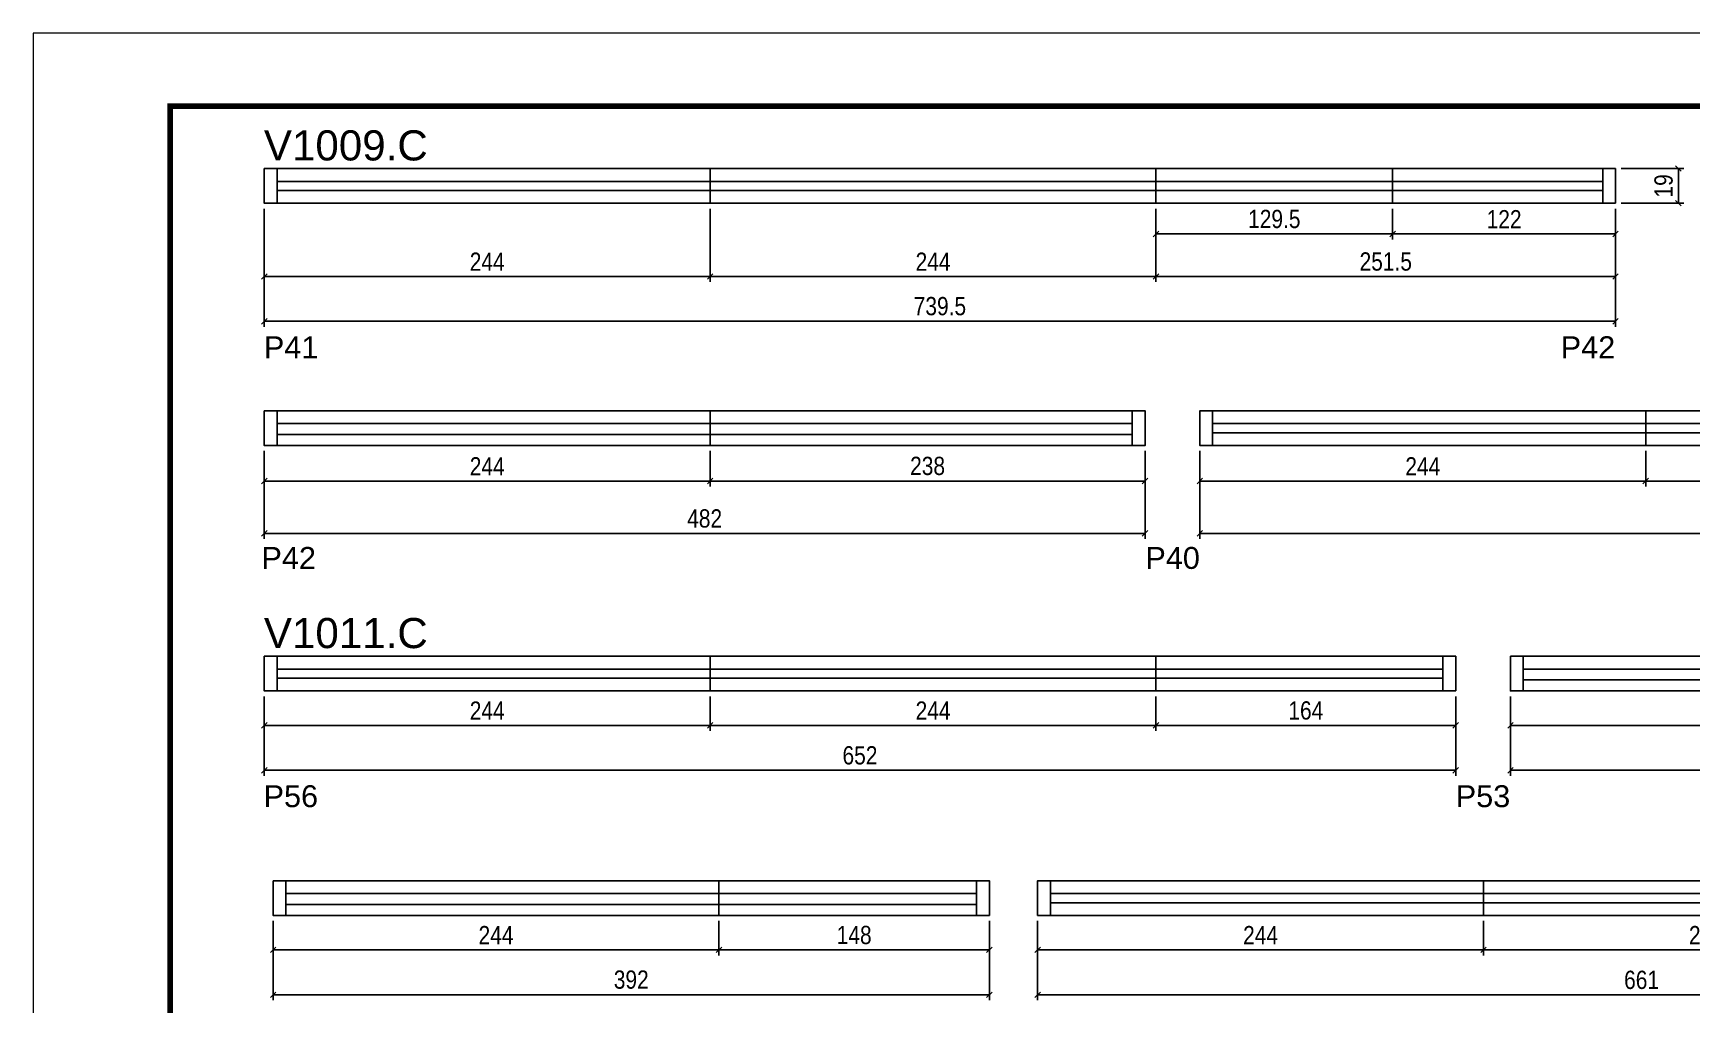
# Model space of a CAD drawing. Extents: x 1959 to 8212, y 239 to 4735.
# Drawn here: x 5142 to 6050, y 3055 to 3587 of the extents above; entities that cross this region are included whole.
import ezdxf

# ---------------------------------------------------------------- set-up
doc = ezdxf.new("R2010")
doc.units = 0
doc.linetypes.add('DASHED', pattern=[0.75, 0.5, -0.25])
for name, color, linetype in [('5', 5, 'Continuous'), ('COTA', 241, 'Continuous'), ('NOMENCLATURA', 7, 'Continuous'), ('Painéis', 200, 'Continuous'), ('SARR_2.2x7', 40, 'Continuous')]:
    doc.layers.add(name, color=color, linetype=linetype)
doc.layers.add('Folhas', color=255, linetype='Continuous', lineweight=9)
doc.layers.add('SARRAFO DE PRESSAO', color=251, linetype='DASHED', lineweight=9)
doc.styles.add('COTA TECNICA', font='techl___.ttf', dxfattribs={"height": 10})
doc.styles.add('COTA TECNICA-50', font='techl___.ttf', dxfattribs={"height": 10})
doc.styles.get("Standard").update_dxf_attribs({"font": 'arial.ttf'})
doc.dimstyles.new('COTA PAINEL-50', dxfattribs={"dimtxt": 10, "dimasz": 3, "dimexe": 3, "dimexo": 3, "dimgap": 3, "dimtad": 1, "dimdec": 1, "dimzin": 12, "dimdsep": 46, "dimtxsty": 'COTA TECNICA-50', "dimblk1": 'OBLIQUE', "dimblk2": 'OBLIQUE', "dimsah": 1, "dimcen": 0.9, "dimclrd": 4, "dimclre": 4, "dimclrt": 240, "dimadec": 1, "dimazin": 3, "dimtfac": 1, "dimtdec": 1, "dimtmove": 0, "dimatfit": 3, "dimfxl": 1, "dimtolj": 1, "dimtzin": 12, "dimarcsym": 0})
doc.dimstyles.new('PAINEL', dxfattribs={"dimtxt": 10, "dimasz": 3, "dimexe": 3, "dimexo": 3, "dimgap": 3, "dimtad": 1, "dimdec": 1, "dimzin": 12, "dimdsep": 46, "dimtxsty": 'COTA TECNICA', "dimblk1": 'OBLIQUE', "dimblk2": 'OBLIQUE', "dimsah": 1, "dimcen": 0.9, "dimclrd": 4, "dimclre": 4, "dimclrt": 240, "dimadec": 1, "dimazin": 3, "dimtfac": 1, "dimtdec": 1, "dimtmove": 0, "dimatfit": 3, "dimfxl": 1, "dimtolj": 1, "dimtzin": 12, "dimarcsym": 0})

# ---------------------------------------------------------------- blocks, each defined once
blk = doc.blocks.new('9999999999')
at = {"layer": 'Folhas'}
blk.add_lwpolyline([(98138.98, 34190.21), (99623.98, 34190.21), (99623.98, 35240.21), (98138.98, 35240.21)], close=True, dxfattribs=at)
at = {"layer": 'Folhas', "color": 30, "const_width": 3}
blk.add_lwpolyline([(98213.98, 34230.21), (99583.98, 34230.21), (99583.98, 35200.21), (98213.98, 35200.21)], close=True, dxfattribs=at)
blk = doc.blocks.new('_Oblique')
at = {"color": 0, "linetype": 'ByBlock', "lineweight": -2}
blk.add_line((-0.5, -0.5), (0.5, 0.5), dxfattribs=at)
blk = doc.blocks.new('*D38')
at = {"layer": 'COTA', "color": 4, "linetype": 'ByBlock', "lineweight": -2, "transparency": 16777216}
for p, q in [((5268.73, 3490.51), (5268.73, 3450.45)), ((5512.73, 3490.51), (5512.73, 3450.45)), ((5268.73, 3453.45), (5512.73, 3453.45))]:
    blk.add_line(p, q, dxfattribs=at)
at = {"layer": 'Defpoints', "color": 0, "linetype": 'ByBlock', "transparency": 16777216}
for p in [(5268.73, 3493.51), (5512.73, 3493.51), (5512.73, 3453.45)]:
    blk.add_point(p, dxfattribs=at)
at = {"layer": 'COTA', "color": 4, "linetype": 'ByBlock', "lineweight": -2, "transparency": 16777216, "xscale": 3, "yscale": 3, "zscale": 3, "rotation": 180}
blk.add_blockref('_Oblique', (5268.73, 3453.45), dxfattribs=at)
at = {"layer": 'COTA', "color": 4, "linetype": 'ByBlock', "lineweight": -2, "transparency": 16777216, "xscale": 3, "yscale": 3, "zscale": 3}
blk.add_blockref('_Oblique', (5512.73, 3453.45), dxfattribs=at)
at = {"layer": 'COTA', "color": 240, "linetype": 'ByBlock', "transparency": 16777216, "insert": (5390.73, 3461.52), "char_height": 10, "attachment_point": 5, "style": 'COTA TECNICA-50'}
blk.add_mtext('\\A1;244', dxfattribs=at)
blk = doc.blocks.new('*D39')
at = {"layer": 'COTA', "color": 4, "linetype": 'ByBlock', "lineweight": -2, "transparency": 16777216}
for p, q in [((5512.73, 3490.51), (5512.73, 3450.45)), ((5756.73, 3490.51), (5756.73, 3450.45)), ((5512.73, 3453.45), (5756.73, 3453.45))]:
    blk.add_line(p, q, dxfattribs=at)
at = {"layer": 'Defpoints', "color": 0, "linetype": 'ByBlock', "transparency": 16777216}
for p in [(5512.73, 3493.51), (5756.73, 3493.51), (5756.73, 3453.45)]:
    blk.add_point(p, dxfattribs=at)
at = {"layer": 'COTA', "color": 4, "linetype": 'ByBlock', "lineweight": -2, "transparency": 16777216, "xscale": 3, "yscale": 3, "zscale": 3, "rotation": 180}
blk.add_blockref('_Oblique', (5512.73, 3453.45), dxfattribs=at)
at = {"layer": 'COTA', "color": 4, "linetype": 'ByBlock', "lineweight": -2, "transparency": 16777216, "xscale": 3, "yscale": 3, "zscale": 3}
blk.add_blockref('_Oblique', (5756.73, 3453.45), dxfattribs=at)
at = {"layer": 'COTA', "color": 240, "linetype": 'ByBlock', "transparency": 16777216, "insert": (5634.73, 3461.52), "char_height": 10, "attachment_point": 5, "style": 'COTA TECNICA-50'}
blk.add_mtext('\\A1;244', dxfattribs=at)
blk = doc.blocks.new('*D40')
at = {"layer": 'COTA', "color": 4, "lineweight": -2, "transparency": 16777216}
for p, q in [((5268.73, 3490.51), (5268.73, 3425.87)), ((6008.23, 3490.51), (6008.23, 3425.87)), ((6008.23, 3428.87), (5268.73, 3428.87))]:
    blk.add_line(p, q, dxfattribs=at)
at = {"layer": 'Defpoints', "color": 0, "transparency": 16777216}
for p in [(5268.73, 3493.51), (6008.23, 3493.51), (5268.73, 3428.87)]:
    blk.add_point(p, dxfattribs=at)
at = {"layer": 'COTA', "color": 4, "lineweight": -2, "transparency": 16777216, "xscale": 3, "yscale": 3, "zscale": 3, "rotation": 180}
blk.add_blockref('_Oblique', (5268.73, 3428.87), dxfattribs=at)
at = {"layer": 'COTA', "color": 4, "lineweight": -2, "transparency": 16777216, "xscale": 3, "yscale": 3, "zscale": 3}
blk.add_blockref('_Oblique', (6008.23, 3428.87), dxfattribs=at)
at = {"layer": 'COTA', "color": 240, "transparency": 16777216, "insert": (5638.48, 3437.12), "char_height": 10, "attachment_point": 5, "style": 'COTA TECNICA'}
blk.add_mtext('\\A1;739.5', dxfattribs=at)
blk = doc.blocks.new('*D41')
at = {"layer": 'COTA', "color": 4, "lineweight": -2, "transparency": 16777216}
for p, q in [((5756.73, 3490.51), (5756.73, 3450.45)), ((6008.23, 3490.51), (6008.23, 3450.45)), ((5756.73, 3453.45), (6008.23, 3453.45))]:
    blk.add_line(p, q, dxfattribs=at)
at = {"layer": 'Defpoints', "color": 0, "transparency": 16777216}
for p in [(5756.73, 3493.51), (6008.23, 3493.51), (6008.23, 3453.45)]:
    blk.add_point(p, dxfattribs=at)
at = {"layer": 'COTA', "color": 4, "lineweight": -2, "transparency": 16777216, "xscale": 3, "yscale": 3, "zscale": 3, "rotation": 180}
blk.add_blockref('_Oblique', (5756.73, 3453.45), dxfattribs=at)
at = {"layer": 'COTA', "color": 4, "lineweight": -2, "transparency": 16777216, "xscale": 3, "yscale": 3, "zscale": 3}
blk.add_blockref('_Oblique', (6008.23, 3453.45), dxfattribs=at)
at = {"layer": 'COTA', "color": 240, "transparency": 16777216, "insert": (5882.48, 3461.56), "char_height": 10, "attachment_point": 5, "style": 'COTA TECNICA'}
blk.add_mtext('\\A1;251.5', dxfattribs=at)
blk = doc.blocks.new('*D42')
at = {"layer": 'COTA', "color": 4, "lineweight": -2, "transparency": 16777216}
for p, q in [((6011.23, 3512.51), (6045.62, 3512.51)), ((6042.62, 3493.51), (6042.62, 3512.51)), ((6011.23, 3493.51), (6045.62, 3493.51))]:
    blk.add_line(p, q, dxfattribs=at)
at = {"layer": 'Defpoints', "color": 0, "transparency": 16777216}
for p in [(6008.23, 3512.51), (6042.62, 3512.51), (6008.23, 3493.51)]:
    blk.add_point(p, dxfattribs=at)
at = {"layer": 'COTA', "color": 4, "lineweight": -2, "transparency": 16777216, "xscale": 3, "yscale": 3, "zscale": 3}
for p, rotation in [((6042.62, 3512.51), 90), ((6042.62, 3493.51), 270)]:
    blk.add_blockref('_Oblique', p, dxfattribs=dict(at, rotation=rotation))
at = {"layer": 'COTA', "color": 240, "transparency": 16777216, "insert": (6034.54, 3503.01), "char_height": 10, "attachment_point": 5, "rotation": 90, "style": 'COTA TECNICA'}
blk.add_mtext('\\A1;19', dxfattribs=at)
blk = doc.blocks.new('*D43')
at = {"layer": 'COTA', "color": 4, "lineweight": -2, "transparency": 16777216}
for p, q in [((5756.73, 3490.51), (5756.73, 3473.71)), ((5886.23, 3490.51), (5886.23, 3473.71)), ((5756.73, 3476.71), (5886.23, 3476.71))]:
    blk.add_line(p, q, dxfattribs=at)
at = {"layer": 'Defpoints', "color": 0, "transparency": 16777216}
for p in [(5756.73, 3493.51), (5886.23, 3493.51), (5886.23, 3476.71)]:
    blk.add_point(p, dxfattribs=at)
at = {"layer": 'COTA', "color": 4, "lineweight": -2, "transparency": 16777216, "xscale": 3, "yscale": 3, "zscale": 3, "rotation": 180}
blk.add_blockref('_Oblique', (5756.73, 3476.71), dxfattribs=at)
at = {"layer": 'COTA', "color": 4, "lineweight": -2, "transparency": 16777216, "xscale": 3, "yscale": 3, "zscale": 3}
blk.add_blockref('_Oblique', (5886.23, 3476.71), dxfattribs=at)
at = {"layer": 'COTA', "color": 240, "transparency": 16777216, "insert": (5821.48, 3484.85), "char_height": 10, "attachment_point": 5, "style": 'COTA TECNICA'}
blk.add_mtext('\\A1;129.5', dxfattribs=at)
blk = doc.blocks.new('*D44')
at = {"layer": 'COTA', "color": 4, "lineweight": -2, "transparency": 16777216}
for p, q in [((5886.23, 3490.51), (5886.23, 3473.71)), ((6008.23, 3490.51), (6008.23, 3473.71)), ((5886.23, 3476.71), (6008.23, 3476.71))]:
    blk.add_line(p, q, dxfattribs=at)
at = {"layer": 'Defpoints', "color": 0, "transparency": 16777216}
for p in [(5886.23, 3493.51), (6008.23, 3493.51), (6008.23, 3476.71)]:
    blk.add_point(p, dxfattribs=at)
at = {"layer": 'COTA', "color": 4, "lineweight": -2, "transparency": 16777216, "xscale": 3, "yscale": 3, "zscale": 3, "rotation": 180}
blk.add_blockref('_Oblique', (5886.23, 3476.71), dxfattribs=at)
at = {"layer": 'COTA', "color": 4, "lineweight": -2, "transparency": 16777216, "xscale": 3, "yscale": 3, "zscale": 3}
blk.add_blockref('_Oblique', (6008.23, 3476.71), dxfattribs=at)
at = {"layer": 'COTA', "color": 240, "transparency": 16777216, "insert": (5947.23, 3484.77), "char_height": 10, "attachment_point": 5, "style": 'COTA TECNICA'}
blk.add_mtext('\\A1;122', dxfattribs=at)
blk = doc.blocks.new('*D48')
at = {"layer": 'COTA', "color": 4, "linetype": 'ByBlock', "lineweight": -2, "transparency": 16777216}
for p, q in [((5268.73, 3357.87), (5268.73, 3309.79)), ((5750.73, 3357.87), (5750.73, 3309.79)), ((5268.73, 3312.79), (5750.73, 3312.79))]:
    blk.add_line(p, q, dxfattribs=at)
at = {"layer": 'Defpoints', "color": 0, "linetype": 'ByBlock', "transparency": 16777216}
for p in [(5268.73, 3360.87), (5750.73, 3360.87), (5750.73, 3312.79)]:
    blk.add_point(p, dxfattribs=at)
at = {"layer": 'COTA', "color": 4, "linetype": 'ByBlock', "lineweight": -2, "transparency": 16777216, "xscale": 3, "yscale": 3, "zscale": 3, "rotation": 180}
blk.add_blockref('_Oblique', (5268.73, 3312.79), dxfattribs=at)
at = {"layer": 'COTA', "color": 4, "linetype": 'ByBlock', "lineweight": -2, "transparency": 16777216, "xscale": 3, "yscale": 3, "zscale": 3}
blk.add_blockref('_Oblique', (5750.73, 3312.79), dxfattribs=at)
at = {"layer": 'COTA', "color": 240, "linetype": 'ByBlock', "transparency": 16777216, "insert": (5509.73, 3320.88), "char_height": 10, "attachment_point": 5, "style": 'COTA TECNICA-50'}
blk.add_mtext('\\A1;482', dxfattribs=at)
blk = doc.blocks.new('*D49')
at = {"layer": 'COTA', "color": 4, "lineweight": -2, "transparency": 16777216}
for p, q in [((5268.73, 3357.87), (5268.73, 3338.41)), ((5512.73, 3357.87), (5512.73, 3338.41)), ((5268.73, 3341.41), (5512.73, 3341.41))]:
    blk.add_line(p, q, dxfattribs=at)
at = {"layer": 'Defpoints', "color": 0, "transparency": 16777216}
for p in [(5268.73, 3360.87), (5512.73, 3360.87), (5512.73, 3341.41)]:
    blk.add_point(p, dxfattribs=at)
at = {"layer": 'COTA', "color": 4, "lineweight": -2, "transparency": 16777216, "xscale": 3, "yscale": 3, "zscale": 3, "rotation": 180}
blk.add_blockref('_Oblique', (5268.73, 3341.41), dxfattribs=at)
at = {"layer": 'COTA', "color": 4, "lineweight": -2, "transparency": 16777216, "xscale": 3, "yscale": 3, "zscale": 3}
blk.add_blockref('_Oblique', (5512.73, 3341.41), dxfattribs=at)
at = {"layer": 'COTA', "color": 240, "transparency": 16777216, "insert": (5390.73, 3349.48), "char_height": 10, "attachment_point": 5, "style": 'COTA TECNICA'}
blk.add_mtext('\\A1;244', dxfattribs=at)
blk = doc.blocks.new('*D50')
at = {"layer": 'COTA', "color": 4, "lineweight": -2, "transparency": 16777216}
for p, q in [((5512.73, 3357.87), (5512.73, 3338.41)), ((5750.73, 3357.87), (5750.73, 3338.41)), ((5512.73, 3341.41), (5750.73, 3341.41))]:
    blk.add_line(p, q, dxfattribs=at)
at = {"layer": 'Defpoints', "color": 0, "transparency": 16777216}
for p in [(5512.73, 3360.87), (5750.73, 3360.87), (5750.73, 3341.41)]:
    blk.add_point(p, dxfattribs=at)
at = {"layer": 'COTA', "color": 4, "lineweight": -2, "transparency": 16777216, "xscale": 3, "yscale": 3, "zscale": 3, "rotation": 180}
blk.add_blockref('_Oblique', (5512.73, 3341.41), dxfattribs=at)
at = {"layer": 'COTA', "color": 4, "lineweight": -2, "transparency": 16777216, "xscale": 3, "yscale": 3, "zscale": 3}
blk.add_blockref('_Oblique', (5750.73, 3341.41), dxfattribs=at)
at = {"layer": 'COTA', "color": 240, "transparency": 16777216, "insert": (5631.73, 3349.65), "char_height": 10, "attachment_point": 5, "style": 'COTA TECNICA'}
blk.add_mtext('\\A1;238', dxfattribs=at)
blk = doc.blocks.new('*D45')
at = {"layer": 'COTA', "color": 4, "linetype": 'ByBlock', "lineweight": -2, "transparency": 16777216}
for p, q in [((5780.73, 3357.87), (5780.73, 3338.41)), ((6024.73, 3357.87), (6024.73, 3338.41)), ((5780.73, 3341.41), (6024.73, 3341.41))]:
    blk.add_line(p, q, dxfattribs=at)
at = {"layer": 'Defpoints', "color": 0, "linetype": 'ByBlock', "transparency": 16777216}
for p in [(5780.73, 3360.87), (6024.73, 3360.87), (6024.73, 3341.41)]:
    blk.add_point(p, dxfattribs=at)
at = {"layer": 'COTA', "color": 4, "linetype": 'ByBlock', "lineweight": -2, "transparency": 16777216, "xscale": 3, "yscale": 3, "zscale": 3, "rotation": 180}
blk.add_blockref('_Oblique', (5780.73, 3341.41), dxfattribs=at)
at = {"layer": 'COTA', "color": 4, "linetype": 'ByBlock', "lineweight": -2, "transparency": 16777216, "xscale": 3, "yscale": 3, "zscale": 3}
blk.add_blockref('_Oblique', (6024.73, 3341.41), dxfattribs=at)
at = {"layer": 'COTA', "color": 240, "linetype": 'ByBlock', "transparency": 16777216, "insert": (5902.73, 3349.48), "char_height": 10, "attachment_point": 5, "style": 'COTA TECNICA-50'}
blk.add_mtext('\\A1;244', dxfattribs=at)
blk = doc.blocks.new('*D46')
at = {"layer": 'COTA', "color": 4, "linetype": 'ByBlock', "lineweight": -2, "transparency": 16777216}
for p, q in [((6024.73, 3357.87), (6024.73, 3338.41)), ((6268.73, 3357.87), (6268.73, 3338.41)), ((6024.73, 3341.41), (6268.73, 3341.41))]:
    blk.add_line(p, q, dxfattribs=at)
at = {"layer": 'Defpoints', "color": 0, "linetype": 'ByBlock', "transparency": 16777216}
for p in [(6024.73, 3360.87), (6268.73, 3360.87), (6268.73, 3341.41)]:
    blk.add_point(p, dxfattribs=at)
at = {"layer": 'COTA', "color": 4, "linetype": 'ByBlock', "lineweight": -2, "transparency": 16777216, "xscale": 3, "yscale": 3, "zscale": 3, "rotation": 180}
blk.add_blockref('_Oblique', (6024.73, 3341.41), dxfattribs=at)
at = {"layer": 'COTA', "color": 4, "linetype": 'ByBlock', "lineweight": -2, "transparency": 16777216, "xscale": 3, "yscale": 3, "zscale": 3}
blk.add_blockref('_Oblique', (6268.73, 3341.41), dxfattribs=at)
at = {"layer": 'COTA', "color": 240, "linetype": 'ByBlock', "transparency": 16777216, "insert": (6146.73, 3349.48), "char_height": 10, "attachment_point": 5, "style": 'COTA TECNICA-50'}
blk.add_mtext('\\A1;244', dxfattribs=at)
blk = doc.blocks.new('*D47')
at = {"layer": 'COTA', "color": 4, "lineweight": -2, "transparency": 16777216}
for p, q in [((5780.73, 3357.87), (5780.73, 3309.79)), ((6432.23, 3357.87), (6432.23, 3309.79)), ((5780.73, 3312.79), (6432.23, 3312.79))]:
    blk.add_line(p, q, dxfattribs=at)
at = {"layer": 'Defpoints', "color": 0, "transparency": 16777216}
for p in [(5780.73, 3360.87), (6432.23, 3360.87), (6432.23, 3312.79)]:
    blk.add_point(p, dxfattribs=at)
at = {"layer": 'COTA', "color": 4, "lineweight": -2, "transparency": 16777216, "xscale": 3, "yscale": 3, "zscale": 3, "rotation": 180}
blk.add_blockref('_Oblique', (5780.73, 3312.79), dxfattribs=at)
at = {"layer": 'COTA', "color": 4, "lineweight": -2, "transparency": 16777216, "xscale": 3, "yscale": 3, "zscale": 3}
blk.add_blockref('_Oblique', (6432.23, 3312.79), dxfattribs=at)
at = {"layer": 'COTA', "color": 240, "transparency": 16777216, "insert": (6106.48, 3320.9), "char_height": 10, "attachment_point": 5, "style": 'COTA TECNICA'}
blk.add_mtext('\\A1;651.5', dxfattribs=at)
blk = doc.blocks.new('*D53')
at = {"layer": 'COTA', "color": 4, "linetype": 'ByBlock', "lineweight": -2, "transparency": 16777216}
for p, q in [((5268.73, 3223.5), (5268.73, 3204.66)), ((5512.73, 3223.5), (5512.73, 3204.66)), ((5268.73, 3207.66), (5512.73, 3207.66))]:
    blk.add_line(p, q, dxfattribs=at)
at = {"layer": 'Defpoints', "color": 0, "linetype": 'ByBlock', "transparency": 16777216}
for p in [(5268.73, 3226.5), (5512.73, 3226.5), (5512.73, 3207.66)]:
    blk.add_point(p, dxfattribs=at)
at = {"layer": 'COTA', "color": 4, "linetype": 'ByBlock', "lineweight": -2, "transparency": 16777216, "xscale": 3, "yscale": 3, "zscale": 3, "rotation": 180}
blk.add_blockref('_Oblique', (5268.73, 3207.66), dxfattribs=at)
at = {"layer": 'COTA', "color": 4, "linetype": 'ByBlock', "lineweight": -2, "transparency": 16777216, "xscale": 3, "yscale": 3, "zscale": 3}
blk.add_blockref('_Oblique', (5512.73, 3207.66), dxfattribs=at)
at = {"layer": 'COTA', "color": 240, "linetype": 'ByBlock', "transparency": 16777216, "insert": (5390.73, 3215.73), "char_height": 10, "attachment_point": 5, "style": 'COTA TECNICA-50'}
blk.add_mtext('\\A1;244', dxfattribs=at)
blk = doc.blocks.new('*D54')
at = {"layer": 'COTA', "color": 4, "linetype": 'ByBlock', "lineweight": -2, "transparency": 16777216}
for p, q in [((5512.73, 3223.5), (5512.73, 3204.66)), ((5756.73, 3223.5), (5756.73, 3204.66)), ((5512.73, 3207.66), (5756.73, 3207.66))]:
    blk.add_line(p, q, dxfattribs=at)
at = {"layer": 'Defpoints', "color": 0, "linetype": 'ByBlock', "transparency": 16777216}
for p in [(5512.73, 3226.5), (5756.73, 3226.5), (5756.73, 3207.66)]:
    blk.add_point(p, dxfattribs=at)
at = {"layer": 'COTA', "color": 4, "linetype": 'ByBlock', "lineweight": -2, "transparency": 16777216, "xscale": 3, "yscale": 3, "zscale": 3, "rotation": 180}
blk.add_blockref('_Oblique', (5512.73, 3207.66), dxfattribs=at)
at = {"layer": 'COTA', "color": 4, "linetype": 'ByBlock', "lineweight": -2, "transparency": 16777216, "xscale": 3, "yscale": 3, "zscale": 3}
blk.add_blockref('_Oblique', (5756.73, 3207.66), dxfattribs=at)
at = {"layer": 'COTA', "color": 240, "linetype": 'ByBlock', "transparency": 16777216, "insert": (5634.73, 3215.73), "char_height": 10, "attachment_point": 5, "style": 'COTA TECNICA-50'}
blk.add_mtext('\\A1;244', dxfattribs=at)
blk = doc.blocks.new('*D55')
at = {"layer": 'COTA', "color": 4, "lineweight": -2, "transparency": 16777216}
for p, q in [((5268.73, 3223.5), (5268.73, 3180.07)), ((5920.73, 3223.5), (5920.73, 3180.07)), ((5268.73, 3183.07), (5920.73, 3183.07))]:
    blk.add_line(p, q, dxfattribs=at)
at = {"layer": 'Defpoints', "color": 0, "transparency": 16777216}
for p in [(5268.73, 3226.5), (5920.73, 3226.5), (5920.73, 3183.07)]:
    blk.add_point(p, dxfattribs=at)
at = {"layer": 'COTA', "color": 4, "lineweight": -2, "transparency": 16777216, "xscale": 3, "yscale": 3, "zscale": 3, "rotation": 180}
blk.add_blockref('_Oblique', (5268.73, 3183.07), dxfattribs=at)
at = {"layer": 'COTA', "color": 4, "lineweight": -2, "transparency": 16777216, "xscale": 3, "yscale": 3, "zscale": 3}
blk.add_blockref('_Oblique', (5920.73, 3183.07), dxfattribs=at)
at = {"layer": 'COTA', "color": 240, "transparency": 16777216, "insert": (5594.73, 3191.18), "char_height": 10, "attachment_point": 5, "style": 'COTA TECNICA'}
blk.add_mtext('\\A1;652', dxfattribs=at)
blk = doc.blocks.new('*D56')
at = {"layer": 'COTA', "color": 4, "lineweight": -2, "transparency": 16777216}
for p, q in [((5756.73, 3223.5), (5756.73, 3204.66)), ((5920.73, 3223.5), (5920.73, 3204.66)), ((5756.73, 3207.66), (5920.73, 3207.66))]:
    blk.add_line(p, q, dxfattribs=at)
at = {"layer": 'Defpoints', "color": 0, "transparency": 16777216}
for p in [(5756.73, 3226.5), (5920.73, 3226.5), (5920.73, 3207.66)]:
    blk.add_point(p, dxfattribs=at)
at = {"layer": 'COTA', "color": 4, "lineweight": -2, "transparency": 16777216, "xscale": 3, "yscale": 3, "zscale": 3, "rotation": 180}
blk.add_blockref('_Oblique', (5756.73, 3207.66), dxfattribs=at)
at = {"layer": 'COTA', "color": 4, "lineweight": -2, "transparency": 16777216, "xscale": 3, "yscale": 3, "zscale": 3}
blk.add_blockref('_Oblique', (5920.73, 3207.66), dxfattribs=at)
at = {"layer": 'COTA', "color": 240, "transparency": 16777216, "insert": (5838.73, 3215.76), "char_height": 10, "attachment_point": 5, "style": 'COTA TECNICA'}
blk.add_mtext('\\A1;164', dxfattribs=at)
blk = doc.blocks.new('*D57')
at = {"layer": 'COTA', "color": 4, "linetype": 'ByBlock', "lineweight": -2, "transparency": 16777216}
for p, q in [((5950.73, 3223.5), (5950.73, 3180.07)), ((6268.73, 3223.5), (6268.73, 3180.07)), ((5950.73, 3183.07), (6268.73, 3183.07))]:
    blk.add_line(p, q, dxfattribs=at)
at = {"layer": 'Defpoints', "color": 0, "linetype": 'ByBlock', "transparency": 16777216}
for p in [(5950.73, 3226.5), (6268.73, 3226.5), (6268.73, 3183.07)]:
    blk.add_point(p, dxfattribs=at)
at = {"layer": 'COTA', "color": 4, "linetype": 'ByBlock', "lineweight": -2, "transparency": 16777216, "xscale": 3, "yscale": 3, "zscale": 3, "rotation": 180}
blk.add_blockref('_Oblique', (5950.73, 3183.07), dxfattribs=at)
at = {"layer": 'COTA', "color": 4, "linetype": 'ByBlock', "lineweight": -2, "transparency": 16777216, "xscale": 3, "yscale": 3, "zscale": 3}
blk.add_blockref('_Oblique', (6268.73, 3183.07), dxfattribs=at)
at = {"layer": 'COTA', "color": 240, "linetype": 'ByBlock', "transparency": 16777216, "insert": (6109.73, 3191.32), "char_height": 10, "attachment_point": 5, "style": 'COTA TECNICA-50'}
blk.add_mtext('\\A1;318', dxfattribs=at)
blk = doc.blocks.new('*D58')
at = {"layer": 'COTA', "color": 4, "lineweight": -2, "transparency": 16777216}
for p, q in [((5950.73, 3223.5), (5950.73, 3204.66)), ((6194.73, 3223.5), (6194.73, 3204.66)), ((5950.73, 3207.66), (6194.73, 3207.66))]:
    blk.add_line(p, q, dxfattribs=at)
at = {"layer": 'Defpoints', "color": 0, "transparency": 16777216}
for p in [(5950.73, 3226.5), (6194.73, 3226.5), (6194.73, 3207.66)]:
    blk.add_point(p, dxfattribs=at)
at = {"layer": 'COTA', "color": 4, "lineweight": -2, "transparency": 16777216, "xscale": 3, "yscale": 3, "zscale": 3, "rotation": 180}
blk.add_blockref('_Oblique', (5950.73, 3207.66), dxfattribs=at)
at = {"layer": 'COTA', "color": 4, "lineweight": -2, "transparency": 16777216, "xscale": 3, "yscale": 3, "zscale": 3}
blk.add_blockref('_Oblique', (6194.73, 3207.66), dxfattribs=at)
at = {"layer": 'COTA', "color": 240, "transparency": 16777216, "insert": (6072.73, 3215.73), "char_height": 10, "attachment_point": 5, "style": 'COTA TECNICA'}
blk.add_mtext('\\A1;244', dxfattribs=at)
blk = doc.blocks.new('*D228')
at = {"layer": 'COTA', "color": 4, "linetype": 'ByBlock', "lineweight": -2, "transparency": 16777216}
for p, q in [((5273.56, 3100.57), (5273.56, 3057.15)), ((5665.56, 3100.57), (5665.56, 3057.15)), ((5273.56, 3060.15), (5665.56, 3060.15))]:
    blk.add_line(p, q, dxfattribs=at)
at = {"layer": 'Defpoints', "color": 0, "linetype": 'ByBlock', "transparency": 16777216}
for p in [(5273.56, 3103.57), (5665.56, 3103.57), (5665.56, 3060.15)]:
    blk.add_point(p, dxfattribs=at)
at = {"layer": 'COTA', "color": 4, "linetype": 'ByBlock', "lineweight": -2, "transparency": 16777216, "xscale": 3, "yscale": 3, "zscale": 3, "rotation": 180}
blk.add_blockref('_Oblique', (5273.56, 3060.15), dxfattribs=at)
at = {"layer": 'COTA', "color": 4, "linetype": 'ByBlock', "lineweight": -2, "transparency": 16777216, "xscale": 3, "yscale": 3, "zscale": 3}
blk.add_blockref('_Oblique', (5665.56, 3060.15), dxfattribs=at)
at = {"layer": 'COTA', "color": 240, "linetype": 'ByBlock', "transparency": 16777216, "insert": (5469.56, 3068.4), "char_height": 10, "attachment_point": 5, "style": 'COTA TECNICA-50'}
blk.add_mtext('\\A1;392', dxfattribs=at)
blk = doc.blocks.new('*D229')
at = {"layer": 'COTA', "color": 4, "lineweight": -2, "transparency": 16777216}
for p, q in [((5273.56, 3100.57), (5273.56, 3081.73)), ((5517.56, 3100.57), (5517.56, 3081.73)), ((5273.56, 3084.73), (5517.56, 3084.73))]:
    blk.add_line(p, q, dxfattribs=at)
at = {"layer": 'Defpoints', "color": 0, "transparency": 16777216}
for p in [(5273.56, 3103.57), (5517.56, 3103.57), (5517.56, 3084.73)]:
    blk.add_point(p, dxfattribs=at)
at = {"layer": 'COTA', "color": 4, "lineweight": -2, "transparency": 16777216, "xscale": 3, "yscale": 3, "zscale": 3, "rotation": 180}
blk.add_blockref('_Oblique', (5273.56, 3084.73), dxfattribs=at)
at = {"layer": 'COTA', "color": 4, "lineweight": -2, "transparency": 16777216, "xscale": 3, "yscale": 3, "zscale": 3}
blk.add_blockref('_Oblique', (5517.56, 3084.73), dxfattribs=at)
at = {"layer": 'COTA', "color": 240, "transparency": 16777216, "insert": (5395.56, 3092.8), "char_height": 10, "attachment_point": 5, "style": 'COTA TECNICA'}
blk.add_mtext('\\A1;244', dxfattribs=at)
blk = doc.blocks.new('*D230')
at = {"layer": 'COTA', "color": 4, "lineweight": -2, "transparency": 16777216}
for p, q in [((5517.56, 3100.57), (5517.56, 3081.73)), ((5665.56, 3100.57), (5665.56, 3081.73)), ((5517.56, 3084.73), (5665.56, 3084.73))]:
    blk.add_line(p, q, dxfattribs=at)
at = {"layer": 'Defpoints', "color": 0, "transparency": 16777216}
for p in [(5517.56, 3103.57), (5665.56, 3103.57), (5665.56, 3084.73)]:
    blk.add_point(p, dxfattribs=at)
at = {"layer": 'COTA', "color": 4, "lineweight": -2, "transparency": 16777216, "xscale": 3, "yscale": 3, "zscale": 3, "rotation": 180}
blk.add_blockref('_Oblique', (5517.56, 3084.73), dxfattribs=at)
at = {"layer": 'COTA', "color": 4, "lineweight": -2, "transparency": 16777216, "xscale": 3, "yscale": 3, "zscale": 3}
blk.add_blockref('_Oblique', (5665.56, 3084.73), dxfattribs=at)
at = {"layer": 'COTA', "color": 240, "transparency": 16777216, "insert": (5591.56, 3092.82), "char_height": 10, "attachment_point": 5, "style": 'COTA TECNICA'}
blk.add_mtext('\\A1;148', dxfattribs=at)
blk = doc.blocks.new('*D231')
at = {"layer": 'COTA', "color": 4, "linetype": 'ByBlock', "lineweight": -2, "transparency": 16777216}
for p, q in [((5691.96, 3100.57), (5691.96, 3081.73)), ((5935.96, 3100.57), (5935.96, 3081.73)), ((5691.96, 3084.73), (5935.96, 3084.73))]:
    blk.add_line(p, q, dxfattribs=at)
at = {"layer": 'Defpoints', "color": 0, "linetype": 'ByBlock', "transparency": 16777216}
for p in [(5691.96, 3103.57), (5935.96, 3103.57), (5935.96, 3084.73)]:
    blk.add_point(p, dxfattribs=at)
at = {"layer": 'COTA', "color": 4, "linetype": 'ByBlock', "lineweight": -2, "transparency": 16777216, "xscale": 3, "yscale": 3, "zscale": 3, "rotation": 180}
blk.add_blockref('_Oblique', (5691.96, 3084.73), dxfattribs=at)
at = {"layer": 'COTA', "color": 4, "linetype": 'ByBlock', "lineweight": -2, "transparency": 16777216, "xscale": 3, "yscale": 3, "zscale": 3}
blk.add_blockref('_Oblique', (5935.96, 3084.73), dxfattribs=at)
at = {"layer": 'COTA', "color": 240, "linetype": 'ByBlock', "transparency": 16777216, "insert": (5813.96, 3092.8), "char_height": 10, "attachment_point": 5, "style": 'COTA TECNICA-50'}
blk.add_mtext('\\A1;244', dxfattribs=at)
blk = doc.blocks.new('*D232')
at = {"layer": 'COTA', "color": 4, "linetype": 'ByBlock', "lineweight": -2, "transparency": 16777216}
for p, q in [((5935.96, 3100.57), (5935.96, 3081.73)), ((6179.96, 3100.57), (6179.96, 3081.73)), ((5935.96, 3084.73), (6179.96, 3084.73))]:
    blk.add_line(p, q, dxfattribs=at)
at = {"layer": 'Defpoints', "color": 0, "linetype": 'ByBlock', "transparency": 16777216}
for p in [(5935.96, 3103.57), (6179.96, 3103.57), (6179.96, 3084.73)]:
    blk.add_point(p, dxfattribs=at)
at = {"layer": 'COTA', "color": 4, "linetype": 'ByBlock', "lineweight": -2, "transparency": 16777216, "xscale": 3, "yscale": 3, "zscale": 3, "rotation": 180}
blk.add_blockref('_Oblique', (5935.96, 3084.73), dxfattribs=at)
at = {"layer": 'COTA', "color": 4, "linetype": 'ByBlock', "lineweight": -2, "transparency": 16777216, "xscale": 3, "yscale": 3, "zscale": 3}
blk.add_blockref('_Oblique', (6179.96, 3084.73), dxfattribs=at)
at = {"layer": 'COTA', "color": 240, "linetype": 'ByBlock', "transparency": 16777216, "insert": (6057.96, 3092.8), "char_height": 10, "attachment_point": 5, "style": 'COTA TECNICA-50'}
blk.add_mtext('\\A1;244', dxfattribs=at)
blk = doc.blocks.new('*D233')
at = {"layer": 'COTA', "color": 4, "lineweight": -2, "transparency": 16777216}
for p, q in [((5691.96, 3100.57), (5691.96, 3057.15)), ((6352.96, 3100.57), (6352.96, 3057.15)), ((5691.96, 3060.15), (6352.96, 3060.15))]:
    blk.add_line(p, q, dxfattribs=at)
at = {"layer": 'Defpoints', "color": 0, "transparency": 16777216}
for p in [(5691.96, 3103.57), (6352.96, 3103.57), (6352.96, 3060.15)]:
    blk.add_point(p, dxfattribs=at)
at = {"layer": 'COTA', "color": 4, "lineweight": -2, "transparency": 16777216, "xscale": 3, "yscale": 3, "zscale": 3, "rotation": 180}
blk.add_blockref('_Oblique', (5691.96, 3060.15), dxfattribs=at)
at = {"layer": 'COTA', "color": 4, "lineweight": -2, "transparency": 16777216, "xscale": 3, "yscale": 3, "zscale": 3}
blk.add_blockref('_Oblique', (6352.96, 3060.15), dxfattribs=at)
at = {"layer": 'COTA', "color": 240, "transparency": 16777216, "insert": (6022.46, 3068.25), "char_height": 10, "attachment_point": 5, "style": 'COTA TECNICA'}
blk.add_mtext('\\A1;661', dxfattribs=at)

msp = doc.modelspace()

# ---------------------------------------------------------------- linework, layer by layer
at = {"layer": 'Painéis'}
for p, q in [((5512.73, 3512.51), (6008.23, 3512.51)), ((5512.73, 3493.51), (5512.73, 3512.51)), ((5756.73, 3493.51), (5756.73, 3512.51)), ((5886.23, 3512.51), (5886.23, 3493.51)), ((6008.23, 3512.51), (6008.23, 3493.51)), ((6008.23, 3493.51), (5512.73, 3493.51)), ((6024.73, 3379.87), (6432.23, 3379.87)), ((6024.73, 3360.87), (6024.73, 3379.87)), ((6432.23, 3360.87), (6024.73, 3360.87)), ((5512.73, 3245.5), (5920.73, 3245.5)), ((5512.73, 3226.5), (5512.73, 3245.5)), ((5756.73, 3226.5), (5756.73, 3245.5)), ((5920.73, 3245.5), (5920.73, 3226.5)), ((5920.73, 3226.5), (5512.73, 3226.5)), ((5935.96, 3122.57), (6352.96, 3122.57)), ((5935.96, 3103.57), (5935.96, 3122.57)), ((6352.96, 3103.57), (5935.96, 3103.57))]:
    msp.add_line(p, q, dxfattribs=at)
at = {"layer": 'Painéis', "linetype": 'ByBlock'}
for p, q in [((5512.73, 3379.87), (5512.73, 3360.87)), ((5517.56, 3122.57), (5517.56, 3103.57))]:
    msp.add_line(p, q, dxfattribs=at)
at = {"layer": 'Painéis'}
for points in [[(5512.73, 3493.51), (5268.73, 3493.51), (5268.73, 3512.51), (5512.73, 3512.51)], [(6024.73, 3360.87), (5780.73, 3360.87), (5780.73, 3379.87), (6024.73, 3379.87)], [(5512.73, 3226.5), (5268.73, 3226.5), (5268.73, 3245.5), (5512.73, 3245.5)], [(5935.96, 3103.57), (5691.96, 3103.57), (5691.96, 3122.57), (5935.96, 3122.57)]]:
    msp.add_lwpolyline(points, close=True, dxfattribs=at)
at = {"layer": 'Painéis', "linetype": 'ByBlock'}
for points in [[(5268.73, 3379.87), (5268.73, 3360.87), (5750.73, 3360.87), (5750.73, 3379.87)], [(5950.73, 3245.5), (5950.73, 3226.5), (6268.73, 3226.5), (6268.73, 3245.5)], [(5273.56, 3122.57), (5273.56, 3103.57), (5665.56, 3103.57), (5665.56, 3122.57)]]:
    msp.add_lwpolyline(points, close=True, dxfattribs=at)
at = {"layer": 'SARR_2.2x7', "linetype": 'Continuous'}
for p, q in [((5275.73, 3512.51), (5275.73, 3493.51)), ((5512.73, 3505.51), (5275.73, 3505.51)), ((5756.73, 3505.51), (5512.73, 3505.51)), ((6001.23, 3505.51), (5756.73, 3505.51)), ((6001.23, 3512.51), (6001.23, 3493.51)), ((5275.73, 3500.51), (5512.73, 3500.51)), ((5512.73, 3500.51), (5756.73, 3500.51)), ((5756.73, 3500.51), (6001.23, 3500.51)), ((5275.73, 3379.87), (5275.73, 3360.87)), ((5743.73, 3379.87), (5743.73, 3360.87)), ((5787.73, 3379.87), (5787.73, 3360.87)), ((5275.73, 3372.87), (5743.73, 3372.87)), ((6024.73, 3372.87), (5787.73, 3372.87)), ((5787.73, 3367.87), (6024.73, 3367.87)), ((6268.73, 3372.87), (6024.73, 3372.87)), ((6024.73, 3367.87), (6268.73, 3367.87)), ((5275.73, 3366.87), (5743.73, 3366.87)), ((5275.73, 3245.5), (5275.73, 3226.5)), ((5913.73, 3245.5), (5913.73, 3226.5)), ((5957.73, 3245.5), (5957.73, 3226.5)), ((5512.73, 3238.5), (5275.73, 3238.5)), ((5275.73, 3233.5), (5512.73, 3233.5)), ((5756.73, 3238.5), (5512.73, 3238.5)), ((5512.73, 3233.5), (5756.73, 3233.5)), ((5913.73, 3238.5), (5756.73, 3238.5)), ((5756.73, 3233.5), (5913.73, 3233.5)), ((5957.73, 3238.5), (6261.73, 3238.5)), ((5957.73, 3232.5), (6261.73, 3232.5)), ((5280.56, 3122.57), (5280.56, 3103.57)), ((5658.56, 3122.57), (5658.56, 3103.57)), ((5698.96, 3122.57), (5698.96, 3103.57)), ((5280.56, 3115.57), (5517.56, 3115.57)), ((5517.56, 3115.57), (5658.56, 3115.57)), ((5935.96, 3115.57), (5698.96, 3115.57)), ((6179.96, 3115.57), (5935.96, 3115.57)), ((5280.56, 3109.57), (5517.56, 3109.57)), ((5517.56, 3109.57), (5658.56, 3109.57)), ((5698.96, 3110.57), (5935.96, 3110.57)), ((5935.96, 3110.57), (6179.96, 3110.57))]:
    msp.add_line(p, q, dxfattribs=at)

# ---------------------------------------------------------------- block references
at = {"layer": 'SARRAFO DE PRESSAO', "color": 6, "linetype": 'ByBlock'}
msp.add_blockref('9999999999', (-92996.71, -31653.56), dxfattribs=at)

# ---------------------------------------------------------------- texts
at = {"layer": '5', "linetype": 'Continuous'}
for s, rotation, p in [('P41', 0.00004, (5268.51, 3408.67)), ('P42', 0.00004, (5978.21, 3408.67)), ('P42', 0.00004, (5267.19, 3293.32)), ('P40', 0.00004, (5750.92, 3293.32)), ('P56', 359.99996, (5268.35, 3162.87)), ('P53', 359.99996, (5920.77, 3162.87))]:
    msp.add_text(s, height=12, rotation=rotation, dxfattribs=at).set_placement(p)
at = {"layer": 'NOMENCLATURA', "linetype": 'Continuous'}
for s, p in [('V1009.C', (5268.52, 3516.95)), ('V1011.C', (5268.52, 3249.94))]:
    msp.add_text(s, height=16.5, dxfattribs=at).set_placement(p)

# ---------------------------------------------------------------- dimensions: what is measured, and where the dimension line sits
at = {"layer": 'COTA'}
for base, p2, angle, picture, middle in [((6042.62, 3512.51), (6008.23, 3512.51), 90, '*D42', (6034.54, 3503.01)), ((5268.73, 3428.87), (5268.73, 3493.51), 180, '*D40', (5638.48, 3437.12))]:
    dim = msp.add_linear_dim(base=base, p1=(6008.23, 3493.51), p2=p2, angle=angle, dimstyle='PAINEL', dxfattribs=at)
    dim.commit()
    dim.dimension.update_dxf_attribs({"geometry": picture, "text_midpoint": middle})
at = {"layer": 'COTA', "color": 1, "linetype": 'ByBlock'}
for base, p1, p2, picture, middle in [((5512.73, 3453.45), (5268.73, 3493.51), (5512.73, 3493.51), '*D38', (5390.73, 3461.52)), ((5756.73, 3453.45), (5512.73, 3493.51), (5756.73, 3493.51), '*D39', (5634.73, 3461.52)), ((5750.73, 3312.79), (5268.73, 3360.87), (5750.73, 3360.87), '*D48', (5509.73, 3320.88)), ((6024.73, 3341.41), (5780.73, 3360.87), (6024.73, 3360.87), '*D45', (5902.73, 3349.48)), ((6268.73, 3341.41), (6024.73, 3360.87), (6268.73, 3360.87), '*D46', (6146.73, 3349.48)), ((5512.73, 3207.66), (5268.73, 3226.5), (5512.73, 3226.5), '*D53', (5390.73, 3215.73)), ((5756.73, 3207.66), (5512.73, 3226.5), (5756.73, 3226.5), '*D54', (5634.73, 3215.73)), ((6268.73, 3183.07), (5950.73, 3226.5), (6268.73, 3226.5), '*D57', (6109.73, 3191.32)), ((5665.56, 3060.15), (5273.56, 3103.57), (5665.56, 3103.57), '*D228', (5469.56, 3068.4)), ((5935.96, 3084.73), (5691.96, 3103.57), (5935.96, 3103.57), '*D231', (5813.96, 3092.8)), ((6179.96, 3084.73), (5935.96, 3103.57), (6179.96, 3103.57), '*D232', (6057.96, 3092.8))]:
    dim = msp.add_linear_dim(base=base, p1=p1, p2=p2, dimstyle='COTA PAINEL-50', override={"dimarcsym": 1}, dxfattribs=at)
    dim.commit()
    dim.dimension.update_dxf_attribs({"geometry": picture, "text_midpoint": middle})
at = {"layer": 'COTA'}
for base, p1, p2, picture, middle in [((6008.23, 3453.45), (5756.73, 3493.51), (6008.23, 3493.51), '*D41', (5882.48, 3461.56)), ((5886.23, 3476.71), (5756.73, 3493.51), (5886.23, 3493.51), '*D43', (5821.48, 3484.85)), ((5512.73, 3341.41), (5268.73, 3360.87), (5512.73, 3360.87), '*D49', (5390.73, 3349.48)), ((6432.23, 3312.79), (5780.73, 3360.87), (6432.23, 3360.87), '*D47', (6106.48, 3320.9)), ((5920.73, 3183.07), (5268.73, 3226.5), (5920.73, 3226.5), '*D55', (5594.73, 3191.18)), ((5920.73, 3207.66), (5756.73, 3226.5), (5920.73, 3226.5), '*D56', (5838.73, 3215.76)), ((6194.73, 3207.66), (5950.73, 3226.5), (6194.73, 3226.5), '*D58', (6072.73, 3215.73)), ((5517.56, 3084.73), (5273.56, 3103.57), (5517.56, 3103.57), '*D229', (5395.56, 3092.8)), ((6352.96, 3060.15), (5691.96, 3103.57), (6352.96, 3103.57), '*D233', (6022.46, 3068.25))]:
    dim = msp.add_linear_dim(base=base, p1=p1, p2=p2, dimstyle='PAINEL', dxfattribs=at)
    dim.commit()
    dim.dimension.update_dxf_attribs({"geometry": picture, "text_midpoint": middle})
for base, p1, p2, picture, middle in [((6008.23, 3476.71), (5886.23, 3493.51), (6008.23, 3493.51), '*D44', (5947.23, 3484.77)), ((5750.73, 3341.41), (5512.73, 3360.87), (5750.73, 3360.87), '*D50', (5631.73, 3349.65)), ((5665.56, 3084.73), (5517.56, 3103.57), (5665.56, 3103.57), '*D230', (5591.56, 3092.82))]:
    dim = msp.add_linear_dim(base=base, p1=p1, p2=p2, dimstyle='PAINEL', override={"dimtmove": 1}, dxfattribs=at)
    dim.commit()
    dim.dimension.update_dxf_attribs({"geometry": picture, "text_midpoint": middle})

doc.saveas('drawing.dxf')
